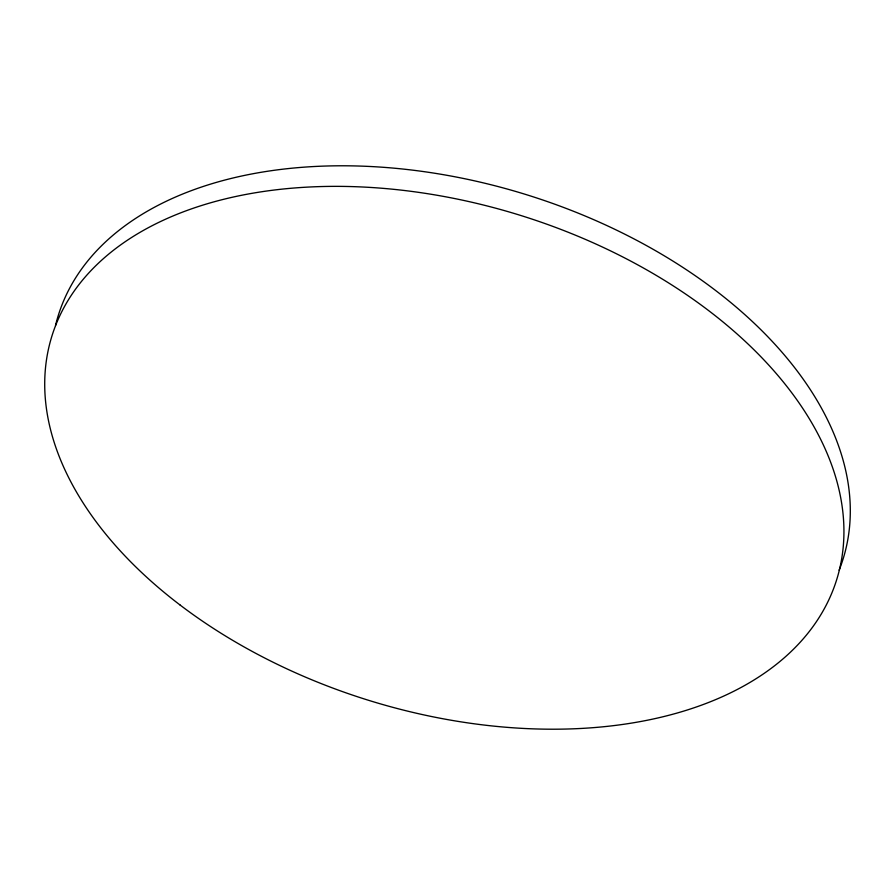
<?xml version="1.0" encoding="UTF-8"?>
<svg xmlns="http://www.w3.org/2000/svg" width="895" height="895" viewBox="0 0 895 895"><rect width="100%" height="100%" fill="white"/><g stroke="black" fill="none" stroke-linecap="round" stroke-linejoin="round"><path stroke-width="1.34" d="M55.512 325.5A410.861 254.079 17.2 0 1 527.401 194.987A410.861 254.079 17.2 0 1 839.118 570.216M180.141 605.065A410.861 254.079 17.2 0 0 836.075 581.582A410.861 254.079 17.2 0 0 316.74 186.697A410.861 254.079 17.2 0 0 180.141 605.065"/></g></svg>
